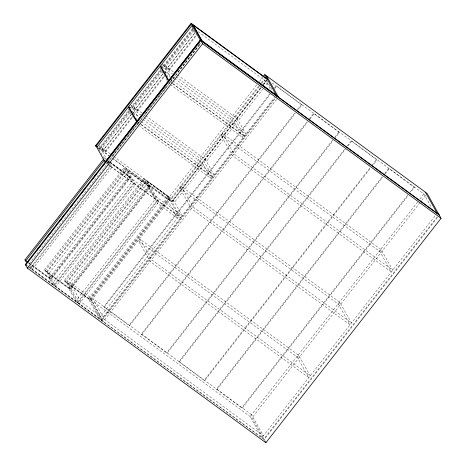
<?xml version="1.0" encoding="UTF-8"?>
<svg xmlns="http://www.w3.org/2000/svg" width="466" height="466" viewBox="0 0 466 466"><rect width="100%" height="100%" fill="white"/><g stroke="black" fill="none" stroke-linecap="round" stroke-linejoin="round"><path stroke-width="0.35" stroke-dasharray="2.33 1.75" d="M161.789 65.56L162.861 64.186L173.393 71.892M98.658 148.782L128.855 110.093M130.503 107.978L160.7 69.288M192.545 28.484L162.349 67.174L163.38 69.003M129.274 110.663L100.295 147.792L105.165 151.357L132.361 116.512M161.12 69.859L132.14 106.988L137.01 110.553L164.207 75.708M192.965 29.055L163.985 66.184L168.855 69.749L196.501 34.333M129.6 111.24L100.621 148.374L105.491 151.939L132.688 117.094M161.446 70.436L132.466 107.57L137.336 111.135L164.981 75.719M193.291 29.632L164.312 66.766L169.181 70.331L196.378 35.486M129.857 112.603L102.217 148.025L103.336 150.023L131.424 114.03M162.151 71.228L134.062 107.221L135.187 109.219L163.275 73.226M193.996 30.424L165.908 66.417L167.032 68.415L195.12 32.428M131.686 113.943L104.04 149.359L105.491 151.939M163.083 73.71L135.886 108.555L137.336 111.135M194.934 32.905L167.737 67.751L169.181 70.331M107.535 161.801L106.464 163.182L106.79 163.758L201.003 43.047M112.213 155.813L121.504 143.912M121.946 143.342L127.253 136.544M127.696 135.979L134.33 127.474M136.981 124.073L138.309 122.377L140.65 124.09M144.943 113.873L157.327 98.006M157.77 97.441L159.098 95.74M159.541 95.175L166.618 86.105M169.799 82.028L168.721 83.408L170.48 84.69M171.039 80.437L172.368 78.737M177.674 71.939L192.272 53.235M192.714 52.67L198.021 45.866M198.464 45.301L199.792 43.6M106.877 163.426L138.402 123.03M138.722 122.622L170.253 82.226M170.568 81.818L200.764 43.128M29.247 263.715L108.863 161.708M110.116 165.855L30.5 267.863L101.128 319.56L274.515 97.406M44.433 269.89L124.049 167.876L149.417 186.447L69.801 288.46L44.433 269.89L45.086 271.049L70.453 289.619L150.069 187.606L124.702 169.041L124.049 167.876M45.086 271.049L124.702 169.041M46.583 271.806L126.199 169.793L149.743 187.029L70.127 289.036L46.583 271.806L54.371 285.675L133.987 183.668L126.199 169.793M46.909 272.389L126.525 170.375M54.044 285.099L133.66 183.086M143.866 178.472L144.518 179.637L169.886 198.207L90.27 300.215L64.902 281.645L64.25 280.485L143.866 178.472L169.234 197.042L181.07 218.135L107.961 164.615M64.902 281.645L144.518 179.637M66.405 282.402L146.021 180.394L169.56 197.625L89.944 299.632L66.405 282.402L77.909 302.912L157.525 200.898L146.021 180.394M66.731 282.984L146.347 180.971M77.583 302.329L157.199 200.322M256.714 84.963L89.618 299.055L101.78 320.725L276.489 96.876M259.399 81.521L262.539 77.502M258.537 86.303L91.447 300.389L103.283 321.482L276.647 99.351M261.228 82.855L264.362 78.841M138.588 240.992L297.296 357.166L308.807 377.67L150.093 261.496L138.588 240.992L140.021 239.151L298.729 355.325L310.24 375.835L151.526 259.661L140.021 239.151M179.829 188.148L338.537 304.321L350.048 324.831L191.334 208.657L179.829 188.148L181.262 186.313L339.97 302.486L351.481 322.996L192.767 206.822L181.262 186.313M221.07 135.309L379.778 251.483L391.289 271.987L232.581 155.813L221.07 135.309L222.503 133.474L381.211 249.642L392.722 270.152L234.014 153.978L222.503 133.474M259.393 86.373L235.318 117.222L236.443 119.22L238.266 120.56L262.789 89.14M261.624 83.519L264.298 80.088L265.422 82.092L267.251 83.426L265.463 85.709M260.535 87.591L171.692 201.423L112.562 158.137M262.766 84.73L267.234 79.01M172.746 200.829L201.726 163.7L200.607 161.696L171.628 198.831L172.746 200.829L174.575 202.168L203.555 165.034L201.726 163.7M204.597 160.024L233.577 122.896L232.452 120.892L203.473 158.026L204.597 160.024L206.421 161.364L235.4 124.23L233.577 122.896M236.443 119.22L260.966 87.8M263.639 84.375L265.422 82.092M261.222 87.713L172.018 202.005L112.306 158.294M263.54 84.736L267.56 79.593M269.866 93.852L103.836 306.576L104.163 307.158L129.536 325.728L295.56 113.005M274.34 88.121L276.128 85.826L301.822 104.978L297.797 110.139M104.163 307.158L270.193 94.435M274.666 88.703L276.454 86.408M101.454 320.142L274.841 97.988M294.786 112.999L129.21 325.146L129.536 325.728M297.471 109.557L301.496 104.396L301.822 104.978M306.966 121.911L141.384 334.058L167.078 353.211L333.108 140.487M309.203 119.046L313.676 113.308L339.37 132.46L335.345 137.621M141.711 334.64L307.735 121.917M309.972 119.051L314.002 113.89M332.782 139.911L166.752 352.628L167.078 353.211M335.019 137.039L339.044 131.878L339.37 132.46M344.508 149.394L178.932 361.546L204.626 380.693L370.651 167.97M347.193 145.957L351.224 140.796L376.918 159.943L372.893 165.104M179.259 362.123L345.283 149.4M347.968 145.963L351.55 141.373M369.882 167.964L204.3 380.116L204.626 380.693M372.118 165.098L376.592 159.366L376.918 159.943M382.056 176.876L216.48 389.028L242.174 408.181L408.199 195.458M384.741 173.439L388.772 168.278L414.466 187.431L410.884 192.015M216.806 389.611L382.831 176.888M385.067 174.016L389.093 168.861M407.872 194.875L241.848 407.599L242.174 408.181M410.109 192.009L414.14 186.849L414.466 187.431M417.699 201.9L250.155 416.563L261.991 437.656L435.355 215.525M419.936 199.029L425.312 192.143M297.296 357.166L298.729 355.325M338.537 304.321L339.97 302.486M379.778 251.483L381.211 249.642M265.195 441.448L251.984 417.903L419.522 203.234M421.765 200.368L425.796 195.202M437.184 216.865L263.82 438.989L28.275 266.575M437.51 217.447L264.146 439.572L29.183 267.583M272.196 82.948L423.879 193.978L431.889 208.244M198.277 31.764L266.127 81.428L270.664 89.513M177.488 74.886L237.147 118.556L245.873 134.109L171.587 79.733M161.428 66.021L172.542 74.158M176.055 76.727L235.714 120.397L244.767 136.526L171.651 83.006M164.679 71.281L170.527 75.562M172.863 77.274L174.034 78.131M174.622 78.562L234.281 122.232L243.007 137.779L171.063 85.121M172.496 83.286L170.154 81.573L170.48 82.15M173.078 83.711L244.44 135.944M142.13 113.121L131.016 104.99L138 117.426M145.637 115.69L205.296 159.36L214.022 174.913L142.083 122.249M129.583 106.825L140.697 114.962M144.204 117.531L203.863 161.201L212.915 177.33L139.806 123.81M132.827 112.085L138.682 116.366M142.771 119.366L202.43 163.036L211.156 178.583L139.8 126.35M139.742 120.537L141.495 121.824M141.233 124.515L212.589 176.748M136.876 124.212L139.218 125.925M110.285 153.926L99.171 145.794L106.149 158.23M113.791 156.494L173.451 200.164L182.177 215.717L110.821 163.484M98.512 147.856L109.05 155.568M98.25 148.007L108.788 155.72M106.289 159.139L104.559 157.869L106.126 159.698M109.749 161.667L129.932 176.439L50.311 278.452L30.133 263.68M107.285 160.211L109.009 161.469M109.586 161.888L130.253 177.022L50.637 279.029L30.54 264.321M108.188 161.207L109.912 162.471M110.483 162.89L130.579 177.604L50.963 279.612L28.333 263.045M107.896 161.341L110.238 163.053M107.634 164.038L180.744 217.552M64.25 280.485L251.984 417.903M27.669 262.218L29.97 263.902M26.515 265.288L27.686 266.144M266.564 80.286L272.482 90.829M191.846 27.051L196.384 35.142M163.211 64.809L170.195 77.245M164.871 71.426L166.315 74.007M164.748 71.444L168.517 78.16M159.995 67.855L167.329 80.921M133.305 112.725L134.47 114.811M132.216 111.03L134.272 114.688M138.309 122.377L138.635 122.954M128.15 108.66L134.086 119.238M110.232 164.143L111.945 167.189L32.329 269.202L29.591 264.327M107.722 161.585L109.091 164.026M109.434 164.632L110.442 166.432L30.826 268.445L29.818 266.645M99.002 149.394L105.165 160.374M128.354 171.715L48.738 273.723L55.868 286.433L135.484 184.425L128.354 171.715M128.756 176.265L49.14 278.278L52.215 283.759L131.831 181.752L128.756 176.265M148.171 182.311L68.554 284.318L79.412 303.669L159.028 201.656L148.171 182.311M148.24 186.272L68.624 288.279L75.76 300.989L155.376 198.982L148.24 186.272M168.063 196.868L88.447 298.881L99.299 318.226L178.921 216.212L168.063 196.868M166.63 198.702L146.738 184.146L157.595 203.491L177.488 218.053L166.63 198.702M251.588 414.728L92.88 298.555L104.716 319.641L263.424 435.815L251.588 414.728M89.88 297.04L69.987 282.483L80.845 301.828L100.732 316.391L89.88 297.04"/><path stroke-width="0.7" d="M97.079 147.151L95.582 145.712L191.124 23.3L267.234 79.01M95.909 146.295L191.45 23.883L191.124 23.3M128.36 107.046L96.829 147.442L105.048 162.092L136.579 121.696L128.36 107.046L129.729 108.048M160.205 66.242L128.674 106.638L136.893 121.288L168.424 80.892L160.205 66.242L162.034 67.582M192.05 25.438L160.525 65.834L168.744 80.484L200.269 40.088L192.05 25.438L193.879 26.778L201.755 40.81M192.563 26.137L193.279 25.216L202.331 41.346M28.764 260.657L27.424 262.381L25.595 261.042L24.943 259.882L103.668 159.017M25.595 261.042L104.32 160.176M262.987 76.925L264.775 74.63L427.141 193.477L441.057 218.28L265.9 442.7L27.43 268.142L25.345 264.432L200.502 40.012L438.972 214.57M36.814 250.347L40.391 245.757M47.998 236.017L52.023 230.856M59.182 221.688L61.862 218.251M62.759 217.104L63.65 215.956M70.36 207.364L73.494 203.351M81.544 193.035L85.121 188.45M92.728 178.705L96.753 173.55M103.458 164.952L104.803 163.234M25.671 265.014L200.829 40.589L439.298 215.146M27.43 268.142L202.582 43.722L200.502 40.012M191.45 23.883L267.56 79.593M202.005 40.769L276.286 95.14M200.269 40.088L201.184 40.752M202.582 43.722L441.057 218.28M95.582 145.712L97.342 147M24.943 259.882L26.096 260.727M25.345 264.432L26.515 265.288M425.312 192.143L437.149 213.23M266.604 75.97L278.435 97.056M264.775 74.63L276.938 96.299M135.664 118.148L136.352 119.372M265.195 441.448L265.9 442.7M27.098 261.799L27.424 262.381"/></g></svg>
